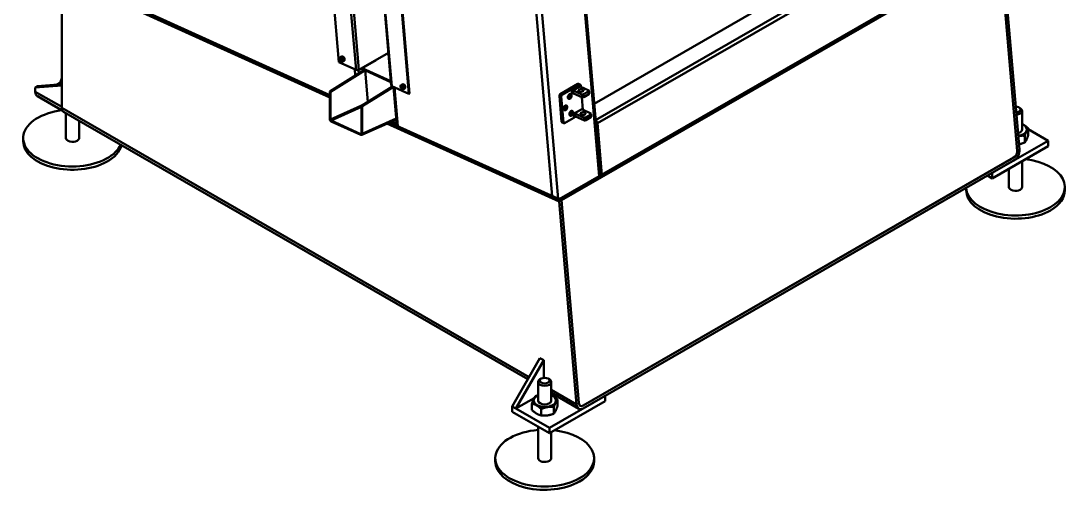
# Model space of a CAD drawing. Header units: millimetres. Extents: x -14552 to -4230, y 14289 to 18426.
# Drawn here: x -9262 to -7314, y 14289 to 15166 of the extents above; entities that cross this region are included whole.
import ezdxf

# ---------------------------------------------------------------- set-up
doc = ezdxf.new("R2010")
doc.units = ezdxf.units.MM
doc.layers.add('外形線', color=7, linetype='Continuous', lineweight=50)

msp = doc.modelspace()

# ---------------------------------------------------------------- linework, layer by layer
at = {"layer": '外形線'}
for p, q in [((-8670.7, 15089.2), (-8897.2, 17710.8)), ((-8638.9, 15074.8), (-8865.3, 17696.3)), ((-8860.1, 17696.6), (-8633.7, 15075.1)), ((-8431, 17705.2), (-8186.6, 14876.8)), ((-8184.3, 14878.2), (-8428.8, 17708.2)), ((-8573.5, 15045.8), (-8799.9, 17667.3)), ((-8798.9, 17666.1), (-8572.4, 15044.6)), ((-8517.6, 17660.6), (-8273.9, 14839.9)), ((-8263.1, 14834.9), (-8507.2, 17661.3)), ((-8767, 17651.6), (-8540.5, 15030.1)), ((-8765.7, 17652.3), (-8539.2, 15030.8)), ((-7582.4, 15365.2), (-8195.9, 15011.9)), ((-7551.4, 15351.1), (-8193.3, 14981.4)), ((-7547.6, 15345.3), (-8189.7, 14975.5)), ((-8261, 14834), (-7445.5, 15303.6)), ((-7441.2, 15301.6), (-8256.7, 14832.1)), ((-7441.2, 15301.6), (-7408.7, 14924.7)), ((-7408.6, 14924.2), (-7441.2, 15301.6)), ((-7436.9, 15304.1), (-7404.3, 14926.7)), ((-8687.8, 15023.3), (-9186.5, 15249.7)), ((-9186.5, 15249.7), (-9186.5, 15003.9)), ((-9182.2, 15252.2), (-8687.8, 15027.7)), ((-8578.8, 15106.7), (-8633.7, 15075.1)), ((-8638.9, 15074.8), (-8670.7, 15089.2)), ((-8669.1, 15095.3), (-8669.1, 15095.8)), ((-8665.2, 15099.5), (-8668.2, 15097.8)), ((-8667.9, 15095.3), (-8666.7, 15095.6)), ((-8667.7, 15093.5), (-8667.9, 15095.3)), ((-8667.7, 15093.5), (-8665.7, 15094.6)), ((-8666.3, 15092), (-8667.7, 15093.5)), ((-8666.7, 15095.6), (-8665.3, 15094.1)), ((-8666.5, 15090.8), (-8666.1, 15090.6)), ((-8666.3, 15092), (-8665.2, 15092.7)), ((-8665.1, 15092.3), (-8666.3, 15092)), ((-8665.3, 15094.1), (-8665.1, 15092.3)), ((-8660.9, 15092.1), (-8663.9, 15090.3)), ((-8630.9, 15076.2), (-8601.4, 15093.1)), ((-8601.4, 15093.1), (-8601.5, 15093.6)), ((-8687.8, 15034.7), (-8623.4, 15074.7)), ((-8622.1, 15074.1), (-8686.5, 15034.1)), ((-8640.3, 15064.2), (-8641.3, 15075.9)), ((-8633.6, 15068.3), (-8634.2, 15074.8)), ((-8631, 15076.6), (-8630.9, 15076.2)), ((-8629.1, 15077.2), (-8574, 15052.2)), ((-8574.2, 15053.6), (-8627.8, 15078)), ((-8623.4, 15074.7), (-8622.1, 15074.1)), ((-8617, 15015.2), (-8622.1, 15074.1)), ((-9186.5, 15046), (-9235.8, 15042.3)), ((-9235.8, 15042.3), (-9231.4, 15044.7)), ((-9235.8, 15042.3), (-9235.8, 15034.2)), ((-9231.4, 15044.7), (-9186.5, 15048.1)), ((-9189.8, 15050.7), (-9195.4, 15047.5)), ((-9190.1, 15047.9), (-9190.1, 15049.7)), ((-9186.5, 15005.9), (-9186.5, 15046)), ((-8628.8, 15007.9), (-8570.8, 15043.8)), ((-8569.5, 15043.2), (-8627.5, 15007.3)), ((-8572.4, 15044.6), (-8540.5, 15030.1)), ((-8562.9, 14971.1), (-8569.1, 15043.1)), ((-8560.9, 14970.1), (-8567.1, 15042.2)), ((-8556.1, 15044), (-8556.1, 15044.5)), ((-8552.2, 15048.2), (-8555.2, 15046.5)), ((-8554.9, 15044), (-8553.7, 15044.3)), ((-8554.7, 15042.2), (-8554.9, 15044)), ((-8554.7, 15042.2), (-8552.8, 15043.3)), ((-8553.4, 15040.7), (-8554.7, 15042.2)), ((-8553.7, 15044.3), (-8552.3, 15042.8)), ((-8552.3, 15042.8), (-8552.2, 15041)), ((-8226, 15048.7), (-8259, 15029.7)), ((-8238.2, 15038.2), (-8222.6, 15047.1)), ((-8234.6, 15036.3), (-8221.6, 15043.8)), ((-8226, 15048.7), (-8222.6, 15047.1)), ((-8221.4, 15047.3), (-8224.8, 15048.8)), ((-8221.4, 15043.7), (-8221.7, 15047.4)), ((-8221.6, 15043.8), (-8206, 15036.7)), ((-8220.7, 15046), (-8220.4, 15043.3)), ((-9235.8, 15034.2), (-9186.5, 15005.9)), ((-9231.9, 15025.8), (-9185.5, 14999.1)), ((-8687.7, 14983.3), (-8687.8, 15034.7)), ((-8686.5, 15034.1), (-8687.8, 15034.7)), ((-8686.5, 15034.1), (-8686.4, 14982.7)), ((-8553.5, 15039.5), (-8553.1, 15039.2)), ((-8553.4, 15040.7), (-8552.2, 15041.4)), ((-8552.2, 15041), (-8553.4, 15040.7)), ((-8547.9, 15040.8), (-8551, 15039)), ((-8540.5, 15030.1), (-8539.2, 15030.8)), ((-8260.5, 15026.6), (-8257.1, 15025.1)), ((-8260.5, 15026.6), (-8256.4, 14978.4)), ((-8255.5, 15028.2), (-8259, 15029.7)), ((-8252.9, 14976.8), (-8257.1, 15025.1)), ((-8255.5, 15028.2), (-8238.2, 15038.2)), ((-8238.2, 15038.2), (-8237.6, 15030.8)), ((-8219, 15029.2), (-8234.6, 15036.3)), ((-8234.1, 15031), (-8234.6, 15036.3)), ((-8234.1, 15031), (-8218.6, 15024)), ((-8219, 15029.2), (-8218.6, 15024)), ((-8218.8, 15024.1), (-8216.7, 15000.3)), ((-8206.1, 15034.9), (-8215.6, 15029.4)), ((-8215.1, 15024.2), (-8215.6, 15029.4)), ((-8215.1, 15024.2), (-8205.6, 15029.7)), ((-8206.1, 15034.9), (-8205.6, 15029.7)), ((-8204.9, 15030.7), (-8205.3, 15035.9)), ((-9186.5, 15003.9), (-8317, 14503.1)), ((-8686.4, 14982.7), (-8624.3, 15010.7)), ((-8628.8, 15005.8), (-8685.1, 14980.5)), ((-8628.6, 14956.5), (-8628.8, 15007.9)), ((-8627.5, 15007.3), (-8628.8, 15007.9)), ((-8627.5, 15007.3), (-8627.3, 14955.9)), ((-7405.3, 15004.8), (-7403.1, 15003.5)), ((-8319.3, 14499.1), (-9183.2, 14996.6)), ((-9178.7, 14948), (-9178.7, 14994)), ((-8627.3, 14955.9), (-8564.1, 14984.4)), ((-8233.7, 14985.7), (-8251, 14975.7)), ((-8234.3, 14993.1), (-8217.8, 15002.5)), ((-8234.3, 14993.1), (-8233.7, 14985.7)), ((-8230, 14987.9), (-8233.7, 14985.7)), ((-8215.3, 14986.2), (-8230.8, 14993.3)), ((-8230.4, 14988), (-8230.8, 14993.3)), ((-8230.4, 14988), (-8214.9, 14981)), ((-8217.7, 15000.7), (-8217.8, 15002.5)), ((-8217.8, 15000.8), (-8202.3, 14993.7)), ((-8215.3, 14986.2), (-8214.9, 14981)), ((-8202.3, 14991.9), (-8211.9, 14986.4)), ((-8211.4, 14981.2), (-8211.9, 14986.4)), ((-8211.4, 14981.2), (-8201.9, 14986.7)), ((-8202.3, 14991.9), (-8201.9, 14986.7)), ((-8201.2, 14987.7), (-8201.6, 14992.9)), ((-7399.5, 14964), (-7399.5, 14998.5)), ((-9154.2, 14948), (-9154.2, 14979.8)), ((-8685.1, 14980.5), (-8629.9, 14955.4)), ((-8629.9, 14953.8), (-8685.1, 14978.9)), ((-8563.9, 14982.8), (-8628.4, 14953.7)), ((-8261, 14829.6), (-8581.3, 14974.9)), ((-8576.4, 14977.2), (-8256.7, 14832.1)), ((-8563.2, 14974.9), (-8572.3, 14979)), ((-8563.9, 14982.1), (-8564.6, 14982.5)), ((-8252.9, 14976.8), (-8256.4, 14978.4)), ((-8255.6, 14977.2), (-8252.2, 14975.6)), ((-8183.8, 14878.5), (-8192.3, 14976.7)), ((-8189.7, 14975.5), (-8181.4, 14879.8)), ((-7388.1, 14953.2), (-7388.1, 14966)), ((-7351.1, 14942.9), (-7388.1, 14964.2)), ((-9258.4, 14948), (-9258.4, 14942)), ((-8629.9, 14955.4), (-8628.7, 14956)), ((-7394.4, 14939.7), (-7394.4, 14952.3)), ((-7351.1, 14942.9), (-7455.1, 14883.1)), ((-7351.1, 14932.9), (-7455.1, 14873)), ((-7351.1, 14932.9), (-7351.1, 14942.9)), ((-8216.4, 14450.2), (-7414.8, 14911.8)), ((-7415.3, 14911.5), (-8216, 14450.4)), ((-7414.4, 14906.5), (-8216, 14444.9)), ((-7414.8, 14911.8), (-7414.8, 14911.8)), ((-7408.6, 14924.2), (-7408.6, 14924.2)), ((-7424, 14856.8), (-7424, 14890.9)), ((-7399.5, 14856.8), (-7399.5, 14905.1)), ((-7455.1, 14873), (-7463.8, 14878.1)), ((-7455.1, 14883.1), (-7455.1, 14873)), ((-7503.7, 14855.1), (-7503.7, 14850.8)), ((-7319.9, 14856.8), (-7319.9, 14850.8)), ((-8261, 14834), (-8261, 14834)), ((-8257.8, 14832.6), (-8261, 14834)), ((-8261, 14829.6), (-8256.7, 14832.1)), ((-8228.4, 14452.1), (-8261, 14829.6)), ((-8224.1, 14455.1), (-8256.7, 14832.1)), ((-8256.7, 14832.1), (-8224.1, 14454.6)), ((-8296.6, 14538.5), (-8348.6, 14448.4)), ((-8289.6, 14534.5), (-8296.6, 14538.5)), ((-8341.6, 14444.4), (-8289.6, 14534.5)), ((-8289.6, 14501.7), (-8289.6, 14534.5)), ((-8294.4, 14500.2), (-8296.6, 14499)), ((-8281.4, 14500.2), (-8279.2, 14499)), ((-8300.1, 14459.4), (-8300.1, 14494)), ((-8275.6, 14459.4), (-8275.6, 14494)), ((-8275.6, 14479.3), (-8228.4, 14452.1)), ((-8307.6, 14464), (-8341.6, 14444.4)), ((-8279.2, 14408.5), (-8175.2, 14468.4)), ((-8279.2, 14398.5), (-8175.2, 14458.3)), ((-8224.3, 14444.3), (-8275.6, 14473.9)), ((-8264.2, 14448.6), (-8264.2, 14461.5)), ((-8175.2, 14458.3), (-8175.2, 14468.4)), ((-8348.6, 14438.4), (-8348.6, 14448.4)), ((-8348.6, 14448.4), (-8341.6, 14444.4)), ((-8279.2, 14398.5), (-8348.6, 14438.4)), ((-8341.6, 14444.4), (-8279.2, 14408.5)), ((-8311.6, 14441.7), (-8311.6, 14453.9)), ((-8294.2, 14431.7), (-8294.2, 14443.9)), ((-8270.6, 14435.2), (-8270.6, 14447.7)), ((-8216.4, 14450.2), (-8216.4, 14450.2)), ((-8300.1, 14352.2), (-8300.1, 14410.5)), ((-8279.2, 14408.5), (-8279.2, 14398.5)), ((-8275.6, 14352.2), (-8275.6, 14400.5)), ((-8379.8, 14352.2), (-8379.8, 14346.2)), ((-8196, 14352.2), (-8196, 14346.2))]:
    msp.add_line(p, q, dxfattribs=at).dxf.unprotected_set("ltscale", 0)
for points in [[(-9190.1, 15049.7), (-9189.9, 15050.2), (-9189.8, 15050.7), (-9189.6, 15051.2), (-9189.4, 15051.7), (-9189.3, 15052.1), (-9189.1, 15052.6), (-9189, 15053), (-9188.8, 15053.4), (-9188.7, 15053.9), (-9188.5, 15054.3), (-9188.4, 15054.7), (-9188.2, 15055), (-9188.1, 15055.4), (-9187.9, 15055.8), (-9187.8, 15056.1), (-9187.7, 15056.5), (-9187.5, 15056.8), (-9187.4, 15057.1), (-9187.2, 15057.4), (-9187.1, 15057.8), (-9187, 15058.1), (-9186.8, 15058.4), (-9186.7, 15058.7), (-9186.5, 15058.9)], [(-9186.5, 15048.6), (-9186.7, 15048.6), (-9186.8, 15048.7), (-9187, 15048.7), (-9187.1, 15048.8), (-9187.2, 15048.8), (-9187.4, 15048.9), (-9187.5, 15048.9), (-9187.7, 15049), (-9187.8, 15049), (-9188, 15049.1), (-9188.1, 15049.1), (-9188.3, 15049.2), (-9188.4, 15049.2), (-9188.6, 15049.2), (-9188.7, 15049.3), (-9188.9, 15049.3), (-9189, 15049.4), (-9189.2, 15049.4), (-9189.3, 15049.5), (-9189.5, 15049.5), (-9189.6, 15049.5), (-9189.8, 15049.6), (-9190, 15049.6), (-9190.1, 15049.7)], [(-8222.6, 15047.1), (-8222.6, 15047.2), (-8222.5, 15047.2), (-8222.5, 15047.2), (-8222.5, 15047.2), (-8222.4, 15047.2), (-8222.4, 15047.2), (-8222.4, 15047.2), (-8222.4, 15047.3), (-8222.3, 15047.3), (-8222.3, 15047.3), (-8222.3, 15047.3), (-8222.2, 15047.3), (-8222.2, 15047.3), (-8222.2, 15047.3), (-8222.1, 15047.3), (-8222.1, 15047.3), (-8222.1, 15047.3), (-8222, 15047.3), (-8222, 15047.4), (-8222, 15047.4), (-8222, 15047.4), (-8221.9, 15047.4), (-8221.9, 15047.4), (-8221.9, 15047.4)], [(-8221.6, 15043.8), (-8221.7, 15043.8), (-8221.8, 15043.9), (-8221.9, 15044), (-8222, 15044.1), (-8222.1, 15044.2), (-8222.1, 15044.4), (-8222.2, 15044.5), (-8222.2, 15044.7), (-8222.3, 15044.8), (-8222.3, 15045), (-8222.3, 15045.1), (-8222.3, 15045.3), (-8222.3, 15045.5), (-8222.3, 15045.6), (-8222.3, 15045.8), (-8222.3, 15046), (-8222.2, 15046.2), (-8222.2, 15046.3), (-8222.2, 15046.5), (-8222.1, 15046.7), (-8222.1, 15046.9), (-8222, 15047), (-8221.9, 15047.2), (-8221.9, 15047.4)], [(-8221.9, 15047.4), (-8221.9, 15047.4), (-8221.8, 15047.4), (-8221.8, 15047.4), (-8221.8, 15047.4), (-8221.8, 15047.4), (-8221.8, 15047.4), (-8221.8, 15047.4), (-8221.8, 15047.4), (-8221.8, 15047.4), (-8221.8, 15047.4), (-8221.8, 15047.4), (-8221.8, 15047.4), (-8221.8, 15047.4), (-8221.8, 15047.4), (-8221.8, 15047.4), (-8221.8, 15047.4), (-8221.8, 15047.4), (-8221.7, 15047.4), (-8221.7, 15047.4), (-8221.7, 15047.4), (-8221.7, 15047.4), (-8221.7, 15047.4), (-8221.7, 15047.4), (-8221.7, 15047.4)], [(-8238.2, 15038.2), (-8238.1, 15038.1), (-8238, 15038), (-8237.8, 15038), (-8237.7, 15037.9), (-8237.6, 15037.8), (-8237.5, 15037.7), (-8237.3, 15037.7), (-8237.2, 15037.6), (-8237, 15037.5), (-8236.9, 15037.4), (-8236.7, 15037.3), (-8236.5, 15037.3), (-8236.4, 15037.2), (-8236.2, 15037.1), (-8236, 15037), (-8235.9, 15036.9), (-8235.7, 15036.8), (-8235.5, 15036.7), (-8235.3, 15036.6), (-8235.2, 15036.6), (-8235, 15036.5), (-8234.8, 15036.4), (-8234.7, 15036.3), (-8234.6, 15036.3)], [(-8233.7, 14985.7), (-8233.6, 14985.9), (-8233.5, 14986.1), (-8233.4, 14986.2), (-8233.3, 14986.4), (-8233.2, 14986.6), (-8233, 14986.7), (-8232.9, 14986.9), (-8232.8, 14987), (-8232.7, 14987.2), (-8232.5, 14987.3), (-8232.4, 14987.4), (-8232.2, 14987.5), (-8232.1, 14987.7), (-8231.9, 14987.8), (-8231.8, 14987.9), (-8231.6, 14987.9), (-8231.5, 14988), (-8231.3, 14988.1), (-8231.2, 14988.1), (-8231, 14988.1), (-8230.8, 14988.1), (-8230.7, 14988.1), (-8230.5, 14988.1), (-8230.4, 14988)], [(-7399.5, 14974), (-7399.4, 14974), (-7399.3, 14973.9), (-7399.2, 14973.9), (-7399.1, 14973.8), (-7399, 14973.8), (-7398.8, 14973.7), (-7398.7, 14973.7), (-7398.6, 14973.6), (-7398.5, 14973.5), (-7398.4, 14973.5), (-7398.3, 14973.4), (-7398.2, 14973.4), (-7398, 14973.3), (-7397.9, 14973.3), (-7397.8, 14973.2), (-7397.7, 14973.1), (-7397.6, 14973.1), (-7397.5, 14973), (-7397.4, 14972.9), (-7397.2, 14972.9), (-7397.1, 14972.8), (-7397, 14972.7), (-7396.9, 14972.7), (-7396.8, 14972.6)], [(-7396.8, 14972.6), (-7396.4, 14972.4), (-7396, 14972.2), (-7395.7, 14972), (-7395.3, 14971.7), (-7394.9, 14971.5), (-7394.6, 14971.3), (-7394.2, 14971), (-7393.9, 14970.8), (-7393.5, 14970.5), (-7393.2, 14970.3), (-7392.8, 14970), (-7392.5, 14969.7), (-7392.1, 14969.4), (-7391.8, 14969.2), (-7391.4, 14968.9), (-7391, 14968.6), (-7390.7, 14968.3), (-7390.3, 14968), (-7390, 14967.7), (-7389.6, 14967.4), (-7389.2, 14967.1), (-7388.9, 14966.7), (-7388.5, 14966.4), (-7388.1, 14966)], [(-7388.1, 14966), (-7388.4, 14965.7), (-7388.7, 14965.3), (-7389, 14964.9), (-7389.2, 14964.5), (-7389.5, 14964.1), (-7389.8, 14963.6), (-7390, 14963.2), (-7390.3, 14962.7), (-7390.5, 14962.3), (-7390.8, 14961.8), (-7391, 14961.3), (-7391.3, 14960.7), (-7391.5, 14960.2), (-7391.7, 14959.6), (-7392, 14959.1), (-7392.2, 14958.4), (-7392.5, 14957.8), (-7392.8, 14957.1), (-7393, 14956.4), (-7393.3, 14955.7), (-7393.6, 14954.9), (-7393.8, 14954.1), (-7394.1, 14953.2), (-7394.4, 14952.3)], [(-7394.4, 14952.3), (-7395, 14952.3), (-7395.6, 14952.3), (-7396.1, 14952.4), (-7396.7, 14952.4), (-7397.2, 14952.4), (-7397.7, 14952.4), (-7398.3, 14952.4), (-7398.8, 14952.5), (-7399.3, 14952.5), (-7399.8, 14952.4), (-7400.3, 14952.4), (-7400.8, 14952.4), (-7401.3, 14952.4), (-7401.7, 14952.4), (-7402.2, 14952.3), (-7402.7, 14952.3), (-7403.2, 14952.3), (-7403.6, 14952.2), (-7404.1, 14952.2), (-7404.6, 14952.1), (-7405.1, 14952.1), (-7405.5, 14952), (-7406, 14951.9), (-7406.5, 14951.9)], [(-7394.4, 14939.7), (-7394.1, 14940.1), (-7393.8, 14940.5), (-7393.6, 14940.8), (-7393.3, 14941.3), (-7393, 14941.7), (-7392.8, 14942.1), (-7392.5, 14942.5), (-7392.2, 14943), (-7392, 14943.4), (-7391.7, 14943.9), (-7391.5, 14944.4), (-7391.3, 14944.9), (-7391, 14945.4), (-7390.8, 14946), (-7390.5, 14946.6), (-7390.3, 14947.2), (-7390, 14947.8), (-7389.8, 14948.4), (-7389.5, 14949.1), (-7389.2, 14949.9), (-7389, 14950.6), (-7388.7, 14951.4), (-7388.4, 14952.3), (-7388.1, 14953.2)], [(-7405.1, 14936.6), (-7404.7, 14936.7), (-7404.3, 14936.7), (-7403.9, 14936.8), (-7403.5, 14936.9), (-7403.1, 14937), (-7402.6, 14937.1), (-7402.2, 14937.2), (-7401.8, 14937.3), (-7401.4, 14937.4), (-7400.9, 14937.5), (-7400.5, 14937.6), (-7400.1, 14937.8), (-7399.6, 14937.9), (-7399.2, 14938), (-7398.7, 14938.2), (-7398.3, 14938.3), (-7397.8, 14938.5), (-7397.4, 14938.6), (-7396.9, 14938.8), (-7396.4, 14939), (-7395.9, 14939.1), (-7395.4, 14939.3), (-7394.9, 14939.5), (-7394.4, 14939.7)], [(-8311.6, 14453.9), (-8311.3, 14454.8), (-8311, 14455.7), (-8310.7, 14456.5), (-8310.4, 14457.3), (-8310.1, 14458), (-8309.9, 14458.7), (-8309.6, 14459.4), (-8309.4, 14460.1), (-8309.1, 14460.7), (-8308.9, 14461.3), (-8308.6, 14461.8), (-8308.4, 14462.4), (-8308.1, 14462.9), (-8307.9, 14463.4), (-8307.6, 14463.9), (-8307.4, 14464.4), (-8307.1, 14464.8), (-8306.9, 14465.3), (-8306.6, 14465.7), (-8306.4, 14466.1), (-8306.1, 14466.5), (-8305.8, 14466.9), (-8305.5, 14467.3), (-8305.2, 14467.7)], [(-8305.2, 14467.7), (-8305, 14467.8), (-8304.8, 14467.9), (-8304.5, 14468), (-8304.3, 14468.1), (-8304.1, 14468.1), (-8303.9, 14468.2), (-8303.7, 14468.3), (-8303.4, 14468.4), (-8303.2, 14468.5), (-8303, 14468.5), (-8302.8, 14468.6), (-8302.6, 14468.7), (-8302.4, 14468.8), (-8302.2, 14468.9), (-8302, 14468.9), (-8301.8, 14469), (-8301.6, 14469.1), (-8301.4, 14469.1), (-8301.1, 14469.2), (-8300.9, 14469.3), (-8300.7, 14469.3), (-8300.5, 14469.4), (-8300.3, 14469.5), (-8300.1, 14469.5)], [(-8275.6, 14469.5), (-8275.5, 14469.5), (-8275.4, 14469.4), (-8275.3, 14469.4), (-8275.2, 14469.3), (-8275.1, 14469.2), (-8275, 14469.2), (-8274.8, 14469.1), (-8274.7, 14469.1), (-8274.6, 14469), (-8274.5, 14469), (-8274.4, 14468.9), (-8274.3, 14468.8), (-8274.2, 14468.8), (-8274, 14468.7), (-8273.9, 14468.7), (-8273.8, 14468.6), (-8273.7, 14468.5), (-8273.6, 14468.5), (-8273.5, 14468.4), (-8273.4, 14468.4), (-8273.2, 14468.3), (-8273.1, 14468.2), (-8273, 14468.2), (-8272.9, 14468.1)], [(-8272.9, 14468.1), (-8272.5, 14467.9), (-8272.1, 14467.7), (-8271.8, 14467.4), (-8271.4, 14467.2), (-8271.1, 14467), (-8270.7, 14466.7), (-8270.4, 14466.5), (-8270, 14466.2), (-8269.6, 14466), (-8269.3, 14465.7), (-8268.9, 14465.5), (-8268.6, 14465.2), (-8268.2, 14464.9), (-8267.9, 14464.6), (-8267.5, 14464.4), (-8267.2, 14464.1), (-8266.8, 14463.8), (-8266.4, 14463.5), (-8266.1, 14463.2), (-8265.7, 14462.9), (-8265.3, 14462.5), (-8265, 14462.2), (-8264.6, 14461.9), (-8264.2, 14461.5)], [(-8264.2, 14461.5), (-8264.5, 14461.1), (-8264.8, 14460.8), (-8265.1, 14460.4), (-8265.4, 14460), (-8265.6, 14459.5), (-8265.9, 14459.1), (-8266.1, 14458.7), (-8266.4, 14458.2), (-8266.6, 14457.7), (-8266.9, 14457.3), (-8267.1, 14456.8), (-8267.4, 14456.2), (-8267.6, 14455.7), (-8267.9, 14455.1), (-8268.1, 14454.5), (-8268.4, 14453.9), (-8268.6, 14453.3), (-8268.9, 14452.6), (-8269.1, 14451.9), (-8269.4, 14451.1), (-8269.7, 14450.4), (-8270, 14449.5), (-8270.3, 14448.7), (-8270.6, 14447.7)], [(-8294.2, 14443.9), (-8295.1, 14444.6), (-8295.8, 14445.3), (-8296.6, 14446), (-8297.4, 14446.6), (-8298.1, 14447.2), (-8298.8, 14447.7), (-8299.5, 14448.2), (-8300.2, 14448.7), (-8300.9, 14449.2), (-8301.6, 14449.6), (-8302.2, 14450), (-8302.9, 14450.4), (-8303.6, 14450.8), (-8304.2, 14451.2), (-8304.9, 14451.5), (-8305.6, 14451.8), (-8306.3, 14452.1), (-8307, 14452.4), (-8307.7, 14452.7), (-8308.4, 14453), (-8309.2, 14453.2), (-8310, 14453.5), (-8310.8, 14453.7), (-8311.6, 14453.9)], [(-8311.6, 14441.7), (-8310.8, 14440.9), (-8310, 14440.2), (-8309.2, 14439.6), (-8308.4, 14439), (-8307.7, 14438.4), (-8307, 14437.9), (-8306.3, 14437.4), (-8305.6, 14436.9), (-8304.9, 14436.4), (-8304.2, 14436), (-8303.6, 14435.5), (-8302.9, 14435.1), (-8302.2, 14434.8), (-8301.6, 14434.4), (-8300.9, 14434.1), (-8300.2, 14433.7), (-8299.5, 14433.4), (-8298.8, 14433.1), (-8298.1, 14432.9), (-8297.4, 14432.6), (-8296.6, 14432.4), (-8295.8, 14432.1), (-8295.1, 14431.9), (-8294.2, 14431.7)], [(-8270.6, 14447.7), (-8271.7, 14447.8), (-8272.7, 14447.9), (-8273.8, 14447.9), (-8274.8, 14447.9), (-8275.8, 14447.9), (-8276.8, 14447.9), (-8277.7, 14447.9), (-8278.6, 14447.8), (-8279.6, 14447.7), (-8280.5, 14447.6), (-8281.4, 14447.5), (-8282.3, 14447.4), (-8283.3, 14447.2), (-8284.2, 14447), (-8285.1, 14446.8), (-8286, 14446.6), (-8287, 14446.4), (-8287.9, 14446.1), (-8288.9, 14445.8), (-8289.9, 14445.5), (-8291, 14445.1), (-8292, 14444.8), (-8293.1, 14444.4), (-8294.2, 14443.9)], [(-8270.6, 14435.2), (-8270.3, 14435.6), (-8270, 14435.9), (-8269.7, 14436.3), (-8269.4, 14436.7), (-8269.1, 14437.1), (-8268.9, 14437.6), (-8268.6, 14438), (-8268.4, 14438.4), (-8268.1, 14438.9), (-8267.9, 14439.4), (-8267.6, 14439.9), (-8267.4, 14440.4), (-8267.1, 14440.9), (-8266.9, 14441.5), (-8266.6, 14442), (-8266.4, 14442.6), (-8266.1, 14443.3), (-8265.9, 14443.9), (-8265.6, 14444.6), (-8265.4, 14445.3), (-8265.1, 14446.1), (-8264.8, 14446.9), (-8264.5, 14447.7), (-8264.2, 14448.6)], [(-8294.2, 14431.7), (-8293.1, 14431.6), (-8292, 14431.5), (-8291, 14431.5), (-8289.9, 14431.4), (-8288.9, 14431.4), (-8287.9, 14431.4), (-8287, 14431.5), (-8286, 14431.5), (-8285.1, 14431.6), (-8284.2, 14431.7), (-8283.3, 14431.8), (-8282.3, 14431.9), (-8281.4, 14432), (-8280.5, 14432.2), (-8279.6, 14432.4), (-8278.6, 14432.6), (-8277.7, 14432.8), (-8276.8, 14433.1), (-8275.8, 14433.4), (-8274.8, 14433.7), (-8273.8, 14434), (-8272.7, 14434.4), (-8271.7, 14434.7), (-8270.6, 14435.2)]]:
    msp.add_lwpolyline(points, dxfattribs=at).dxf.unprotected_set("ltscale", 0)
for centre, major_axis, ratio in [((-8666.5, 15093.8), (1.83, -3.19), 0.578093), ((-8553.5, 15042.5), (-1.83, 3.19), 0.578093), ((-8241.2, 15025.4), (-2.03, -4.46), 0.63512), ((-8220.3, 15036.5), (-4.88, -0.42), 0.51228), ((-8249.4, 15004.2), (-2.03, -4.46), 0.63512), ((-8238.5, 14994), (-2.03, -4.46), 0.63512), ((-8216.6, 14993.5), (-4.88, -0.42), 0.51228), ((-8287.9, 14496.5), (-9.19, 0), 0.575862)]:
    msp.add_ellipse(centre, major_axis=major_axis, ratio=ratio, dxfattribs=at).dxf.unprotected_set("ltscale", 0)
for centre, major_axis, ratio, start_param, end_param in [((-8666.1, 15094.1), (2.14, -3.72), 0.578093, 5.604441, 10.21211), ((-8666.1, 15094.1), (2.14, -3.72), 0.578093, 5.495853, 5.604441), ((-8663, 15095.8), (-2.14, 3.72), 0.578093, 3.141593, 6.283185), ((-8636.3, 15076.2), (-3.66, -0.32), 0.51228, 0.738428, 2.309224), ((-8636.1, 15078.5), (7.33, 0.63), 0.51228, 5.020897, 5.450817), ((-9166.2, 15055.4), (-20.8, 0), 0.575862, 6.073562, 6.492809), ((-8569.8, 15046.1), (-3.66, -0.32), 0.51228, 0, 0.738428), ((-8553.1, 15042.7), (-2.14, 3.72), 0.578093, 5.604441, 7.070517), ((-8553.1, 15042.7), (2.14, -3.72), 0.578093, 5.495853, 8.746033), ((-8550.1, 15044.5), (-2.14, 3.72), 0.578093, 5.604441, 6.283185), ((-8550.1, 15044.5), (2.14, -3.72), 0.578093, 0, 2.462848), ((-8225.9, 15046.6), (1.01, 2.23), 0.63512, 0, 0.725113), ((-8222.4, 15045), (1.01, 2.23), 0.63512, 5.437502, 6.484699), ((-9222.8, 15041.7), (-9.2, -15.9), 0.578093, 5.495853, 6.283185), ((-8258.8, 15027.6), (-1.01, -2.23), 0.63512, 3.866705, 5.437502), ((-8255.3, 15026.1), (1.01, 2.23), 0.63512, 0.725113, 2.295909), ((-8244.6, 15027), (1.14, 2.51), 0.63512, 3.795238, 5.62954), ((-8242.7, 15026.1), (-1.14, -2.51), 0.63512, 5.550235, 7.008298), ((-8242.7, 15026.1), (1.14, 2.51), 0.63512, 3.866705, 7.016136), ((-8235.8, 15030), (2.44, 0.21), 0.51228, 0.738428, 2.309224), ((-8217.3, 15030.2), (-2.44, -0.21), 0.51228, 0.738428, 2.309224), ((-8216.9, 15025), (2.44, 0.21), 0.51228, 3.88002, 5.450817), ((-8207.8, 15035.7), (2.44, 0.21), 0.51228, 5.450817, 7.021613), ((-8207.3, 15030.5), (2.44, 0.21), 0.51228, 5.450817, 6.283185), ((-9175.3, 15010.4), (-8, -13.8), 0.578093, 5.495853, 6.283185), ((-8250.9, 15004.9), (-1.14, -2.51), 0.63512, 5.550235, 7.008298), ((-8252.8, 15005.8), (1.14, 2.51), 0.63512, 3.795238, 5.62954), ((-8250.9, 15004.9), (1.14, 2.51), 0.63512, 3.866705, 7.016136), ((-7411.8, 15001), (9.19, 0), 0.575862, 5.497787, 7.788132), ((-7411.8, 14998.5), (12.3, 0), 0.575862, 5.497787, 7.064731), ((-9166.4, 14948), (-91.9, 0), 0.575862, 4.93309, 8.61303), ((-8685.1, 14982.1), (1.51, -3.35), 0.626198, 4.093645, 5.664441), ((-8241.9, 14995.5), (1.14, 2.51), 0.63512, 3.795238, 5.62954), ((-8240, 14994.7), (-1.14, -2.51), 0.63512, 5.550235, 7.008298), ((-8240, 14994.7), (1.14, 2.51), 0.63512, 3.866705, 7.016136), ((-8232.6, 14992.3), (-2.44, -0.21), 0.51228, 3.88002, 5.450817), ((-8216.1, 15001.8), (-2.44, -0.21), 0.51228, 5.450817, 7.021613), ((-8213.6, 14987.2), (-2.44, -0.21), 0.51228, 0.738428, 2.309224), ((-8204.1, 14992.7), (2.44, 0.21), 0.51228, 5.450817, 7.021613), ((-8203.6, 14987.5), (2.44, 0.21), 0.51228, 5.450817, 6.283185), ((-7411.8, 15001), (-9.19, 0), 0.575862, 1.736055, 2.356194), ((-7411.8, 14998.5), (12.3, 0), 0.575862, 4.866389, 5.497787), ((-8685.1, 14982.1), (0.75, -1.68), 0.626198, 4.093645, 5.664441), ((-8254.6, 14979.4), (-1.01, -2.23), 0.63512, 5.437502, 6.283185), ((-8251.2, 14977.8), (-1.01, -2.23), 0.63512, 5.437502, 7.008298), ((-8213.1, 14982), (2.44, 0.21), 0.51228, 3.88002, 5.450817), ((-8193.1, 14977.1), (2.45, -4.25), 0.578093, 0.892052, 2.382322), ((-8193.1, 14977.1), (0.435, 0.958), 0.899391, 4.712389, 5.955604), ((-7411.8, 14964), (12.3, 0), 0.575862, 5.116948, 6.283185), ((-7411.5, 14964.1), (20.8, 0), 0.575862, 4.953671, 7.068583), ((-7411.5, 14964.1), (-20.8, 0), 0.575862, 3.926991, 4.099902), ((-9166.4, 14948), (-12.3, 0), 0.575862, 0, 2.329844), ((-9166.4, 14948), (12.3, 0), 0.575862, 5.471437, 6.283185), ((-8629.9, 14957.1), (0.75, -1.68), 0.626198, 5.664441, 7.235237), ((-8629.9, 14957.1), (1.51, -3.35), 0.626198, 5.664441, 7.235237), ((-9166.4, 14942), (-91.9, 0), 0.575862, 0, 2.329844), ((-9166.4, 14948), (91.9, 0), 0.575862, 5.471437, 6.044064), ((-9166.4, 14942), (91.9, 0), 0.575862, 5.471437, 6.141062), ((-7415.6, 14920.2), (-6.5, -14.6), 0.634679, 0.718709, 2.289505), ((-7416, 14920.5), (-4.31, -9.48), 0.63512, 0.725113, 2.295909), ((-7415.6, 14920.2), (4.02, 8.98), 0.634679, 3.860301, 5.431098), ((-7411.8, 14856.8), (91.9, 0), 0.575862, 5.497787, 7.651968), ((-7411.8, 14850.8), (-91.9, 0), 0.575862, 0, 2.356194), ((-7411.8, 14856.8), (-91.9, 0), 0.575862, 0.031204, 2.356194), ((-7411.8, 14856.8), (-12.3, 0), 0.575862, 0, 2.356194), ((-7411.8, 14856.8), (12.3, 0), 0.575862, 5.497787, 6.283185), ((-7411.8, 14850.8), (91.9, 0), 0.575862, 5.497787, 6.283185), ((-8287.9, 14494), (-12.3, 0), 0.575862, 5.50164, 8.63938), ((-8287.9, 14494), (12.3, 0), 0.575862, 5.497787, 7.064731), ((-8287.6, 14459.6), (-20.8, 0), 0.575862, 5.35785, 10.210176), ((-8287.9, 14459.4), (12.3, 0), 0.575862, 3.141593, 6.283185), ((-8287.6, 14459.6), (-20.8, 0), 0.575862, 3.926991, 4.099902), ((-8217.2, 14458.6), (-6.5, -14.6), 0.634679, 5.431098, 7.001894), ((-8217.2, 14458.6), (4.02, 8.98), 0.634679, 2.289505, 3.860301), ((-8287.9, 14352.2), (-91.9, 0), 0.575862, 4.846121, 8.63938), ((-8287.9, 14352.2), (91.9, 0), 0.575862, 5.497787, 7.651968), ((-8287.9, 14346.2), (-91.9, 0), 0.575862, 0, 2.356194), ((-8287.9, 14352.2), (-12.3, 0), 0.575862, 0, 2.356194), ((-8287.9, 14352.2), (12.3, 0), 0.575862, 5.497787, 6.283185), ((-8287.9, 14346.2), (91.9, 0), 0.575862, 5.497787, 6.283185)]:
    msp.add_ellipse(centre, major_axis=major_axis, ratio=ratio, start_param=start_param, end_param=end_param, dxfattribs=at).dxf.unprotected_set("ltscale", 0)

doc.saveas('drawing.dxf')
